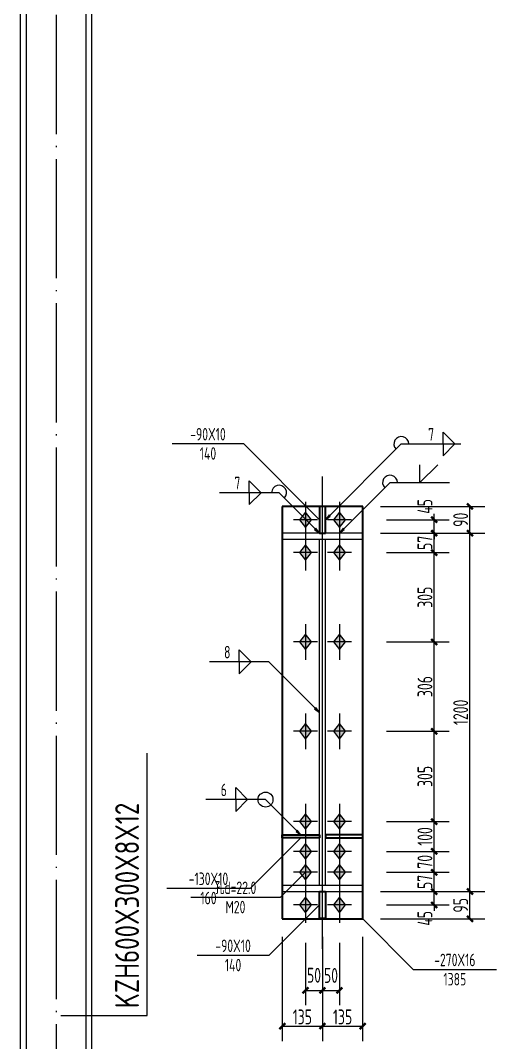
# Model space of a CAD drawing. Extents: x 69728788 to 150676229, y 15322671 to 43663798.
# Drawn here: x 75183758 to 75191747, y 19474006 to 19491164 of the extents above; entities that cross this region are included whole.
import ezdxf
from ezdxf.enums import TextEntityAlignment as Align

# ---------------------------------------------------------------- set-up
doc = ezdxf.new("R2010")
doc.units = 0
doc.header["$LTSCALE"] = 1000
doc.header["$MEASUREMENT"] = 0
doc.linetypes.add('DOTE', pattern=[2.42, 2, -0.2, 0.02, -0.2])
doc.linetypes.add('线型6', pattern=[8.75, 5, -1.25, 1.25, -1.25])
doc.layers.get('0').update_dxf_attribs({"linetype": 'CONTINUOUS'})
doc.layers.get('DEFPOINTS').update_dxf_attribs({"linetype": 'CONTINUOUS'})
for name, color, linetype in [('10', 7, 'CONTINUOUS'), ('AXIS', 3, 'CONTINUOUS'), ('DOTE', 251, 'DOTE'), ('尺寸标注', 253, 'CONTINUOUS'), ('柱子', 3, 'CONTINUOUS'), ('焊缝标注', 253, 'CONTINUOUS'), ('螺栓孔标注', 253, 'CONTINUOUS'), ('钢板标注', 253, 'CONTINUOUS')]:
    doc.layers.add(name, color=color, linetype=linetype)
doc.layers.add('20', color=2, linetype='CONTINUOUS', lineweight=35)
doc.styles.add('PkpmHz', font='Pkpmeng', dxfattribs={"width": 0.7, "bigfont": 'hztxt'})
doc.styles.add('TSSD_Rein', font='atssdeng.shx', dxfattribs={"width": 0.7, "bigfont": 'atssdchn.shx'})
doc.dimstyles.new('Pkpm_1.00', dxfattribs={"dimtxt": 250, "dimasz": 100, "dimexe": 250, "dimexo": 0.0625, "dimgap": 30, "dimtad": 1, "dimdec": 0, "dimrnd": 5, "dimzin": 0, "dimdsep": 46, "dimtxsty": 'PkpmHz', "dimblk1": 'ARCHTICK', "dimblk2": 'ARCHTICK', "dimsah": 1, "dimcen": 0.09, "dimadec": 0, "dimazin": 0, "dimtfac": 1, "dimtdec": 0, "dimtmove": 2, "dimatfit": 1, "dimfxl": 1, "dimtolj": 1, "dimtzin": 0, "dimarcsym": 0})

# ---------------------------------------------------------------- blocks, each defined once
blk = doc.blocks.new('_ArchTick')
at = {"color": 0, "linetype": 'ByBlock', "const_width": 0.4}
blk.add_lwpolyline([(-0.5, -0.5), (0.5, 0.5)], dxfattribs=at)
blk = doc.blocks.new('*D372')
at = {"layer": 'DEFPOINTS', "color": 0, "linetype": 'Continuous'}
for p in [(75189500, 19482782), (75190700, 19482782), (75189500, 19482557)]:
    blk.add_point(p, dxfattribs=at)
at = {"layer": '尺寸标注', "color": 0, "linetype": 'Continuous', "lineweight": -2}
for p, q in [((75190700, 19482782), (75190700, 19482882)), ((75189900, 19482782), (75190950, 19482782)), ((75190700, 19482557), (75190700, 19482782)), ((75189900, 19482557), (75190950, 19482557)), ((75190700, 19482557), (75190700, 19482457))]:
    blk.add_line(p, q, dxfattribs=at)
at = {"layer": '尺寸标注', "color": 0, "linetype": 'Continuous', "lineweight": -2, "xscale": 100, "yscale": 100, "zscale": 100}
for p, rotation in [((75190700, 19482782), 270), ((75190700, 19482557), 90)]:
    blk.add_blockref('_ArchTick', p, dxfattribs=dict(at, rotation=rotation))
at = {"layer": '尺寸标注', "color": 0, "linetype": 'Continuous', "insert": (75190545, 19483006), "char_height": 250, "attachment_point": 5, "rotation": 90, "style": 'PkpmHz'}
blk.add_mtext('\\A1;45', dxfattribs=at)
blk = doc.blocks.new('*D373')
at = {"layer": 'DEFPOINTS', "color": 0, "linetype": 'Continuous'}
for p in [(75189500, 19482557), (75190700, 19482557), (75189500, 19482232)]:
    blk.add_point(p, dxfattribs=at)
at = {"layer": '尺寸标注', "color": 0, "linetype": 'Continuous', "lineweight": -2}
for p, q in [((75189900, 19482557), (75190950, 19482557)), ((75190700, 19482232), (75190700, 19482557)), ((75189900, 19482232), (75190950, 19482232))]:
    blk.add_line(p, q, dxfattribs=at)
at = {"layer": '尺寸标注', "color": 0, "linetype": 'Continuous', "lineweight": -2, "xscale": 100, "yscale": 100, "zscale": 100}
for p, rotation in [((75190700, 19482557), 90), ((75190700, 19482232), 270)]:
    blk.add_blockref('_ArchTick', p, dxfattribs=dict(at, rotation=rotation))
at = {"layer": '尺寸标注', "color": 0, "linetype": 'Continuous', "insert": (75190545, 19482395), "char_height": 250, "attachment_point": 5, "rotation": 90, "style": 'PkpmHz'}
blk.add_mtext('\\A1;57', dxfattribs=at)
blk = doc.blocks.new('*D374')
at = {"layer": 'DEFPOINTS', "color": 0, "linetype": 'Continuous'}
for p in [(75189500, 19476541), (75190700, 19476541), (75189500, 19476316)]:
    blk.add_point(p, dxfattribs=at)
at = {"layer": '尺寸标注', "color": 0, "linetype": 'Continuous', "lineweight": -2}
for p, q in [((75189900, 19476541), (75190950, 19476541)), ((75190700, 19476541), (75190700, 19476641)), ((75190700, 19476316), (75190700, 19476541)), ((75189900, 19476316), (75190950, 19476316)), ((75190700, 19476316), (75190700, 19476216))]:
    blk.add_line(p, q, dxfattribs=at)
at = {"layer": '尺寸标注', "color": 0, "linetype": 'Continuous', "lineweight": -2, "xscale": 100, "yscale": 100, "zscale": 100}
for p, rotation in [((75190700, 19476541), 270), ((75190700, 19476316), 90)]:
    blk.add_blockref('_ArchTick', p, dxfattribs=dict(at, rotation=rotation))
at = {"layer": '尺寸标注', "color": 0, "linetype": 'Continuous', "insert": (75190545, 19476092), "char_height": 250, "attachment_point": 5, "rotation": 90, "style": 'PkpmHz'}
blk.add_mtext('\\A1;45', dxfattribs=at)
blk = doc.blocks.new('*D375')
at = {"layer": 'DEFPOINTS', "color": 0, "linetype": 'Continuous'}
for p in [(75189500, 19476866), (75190700, 19476866), (75189500, 19476541)]:
    blk.add_point(p, dxfattribs=at)
at = {"layer": '尺寸标注', "color": 0, "linetype": 'Continuous', "lineweight": -2}
for p, q in [((75189900, 19476866), (75190950, 19476866)), ((75190700, 19476541), (75190700, 19476866)), ((75189900, 19476541), (75190950, 19476541))]:
    blk.add_line(p, q, dxfattribs=at)
at = {"layer": '尺寸标注', "color": 0, "linetype": 'Continuous', "lineweight": -2, "xscale": 100, "yscale": 100, "zscale": 100}
for p, rotation in [((75190700, 19476866), 90), ((75190700, 19476541), 270)]:
    blk.add_blockref('_ArchTick', p, dxfattribs=dict(at, rotation=rotation))
at = {"layer": '尺寸标注', "color": 0, "linetype": 'Continuous', "insert": (75190545, 19476703), "char_height": 250, "attachment_point": 5, "rotation": 90, "style": 'PkpmHz'}
blk.add_mtext('\\A1;57', dxfattribs=at)
blk = doc.blocks.new('*D376')
at = {"layer": 'DEFPOINTS', "color": 0, "linetype": 'Continuous'}
for p in [(75189500, 19477216), (75190700, 19477216), (75189500, 19476866)]:
    blk.add_point(p, dxfattribs=at)
at = {"layer": '尺寸标注', "color": 0, "linetype": 'Continuous', "lineweight": -2}
for p, q in [((75189900, 19477216), (75190950, 19477216)), ((75190700, 19476866), (75190700, 19477216)), ((75189900, 19476866), (75190950, 19476866))]:
    blk.add_line(p, q, dxfattribs=at)
at = {"layer": '尺寸标注', "color": 0, "linetype": 'Continuous', "lineweight": -2, "xscale": 100, "yscale": 100, "zscale": 100}
for p, rotation in [((75190700, 19477216), 90), ((75190700, 19476866), 270)]:
    blk.add_blockref('_ArchTick', p, dxfattribs=dict(at, rotation=rotation))
at = {"layer": '尺寸标注', "color": 0, "linetype": 'Continuous', "insert": (75190545, 19477041), "char_height": 250, "attachment_point": 5, "rotation": 90, "style": 'PkpmHz'}
blk.add_mtext('\\A1;70', dxfattribs=at)
blk = doc.blocks.new('*D377')
at = {"layer": 'DEFPOINTS', "color": 0, "linetype": 'Continuous'}
for p in [(75189500, 19477716), (75190700, 19477716), (75189500, 19477216)]:
    blk.add_point(p, dxfattribs=at)
at = {"layer": '尺寸标注', "color": 0, "linetype": 'Continuous', "lineweight": -2}
for p, q in [((75189900, 19477716), (75190950, 19477716)), ((75190700, 19477216), (75190700, 19477716)), ((75189900, 19477216), (75190950, 19477216))]:
    blk.add_line(p, q, dxfattribs=at)
at = {"layer": '尺寸标注', "color": 0, "linetype": 'Continuous', "lineweight": -2, "xscale": 100, "yscale": 100, "zscale": 100}
for p, rotation in [((75190700, 19477716), 90), ((75190700, 19477216), 270)]:
    blk.add_blockref('_ArchTick', p, dxfattribs=dict(at, rotation=rotation))
at = {"layer": '尺寸标注', "color": 0, "linetype": 'Continuous', "insert": (75190545, 19477466), "char_height": 250, "attachment_point": 5, "rotation": 90, "style": 'PkpmHz'}
blk.add_mtext('\\A1;100', dxfattribs=at)
blk = doc.blocks.new('*D378')
at = {"layer": 'DEFPOINTS', "color": 0, "linetype": 'Continuous'}
for p in [(75189500, 19482232), (75190700, 19482232), (75189500, 19480732)]:
    blk.add_point(p, dxfattribs=at)
at = {"layer": '尺寸标注', "color": 0, "linetype": 'Continuous', "lineweight": -2}
for p, q in [((75189900, 19482232), (75190950, 19482232)), ((75190700, 19480732), (75190700, 19482232)), ((75189900, 19480732), (75190950, 19480732))]:
    blk.add_line(p, q, dxfattribs=at)
at = {"layer": '尺寸标注', "color": 0, "linetype": 'Continuous', "lineweight": -2, "xscale": 100, "yscale": 100, "zscale": 100}
for p, rotation in [((75190700, 19482232), 90), ((75190700, 19480732), 270)]:
    blk.add_blockref('_ArchTick', p, dxfattribs=dict(at, rotation=rotation))
at = {"layer": '尺寸标注', "color": 0, "linetype": 'Continuous', "insert": (75190545, 19481482), "char_height": 250, "attachment_point": 5, "rotation": 90, "style": 'PkpmHz'}
blk.add_mtext('\\A1;305', dxfattribs=at)
blk = doc.blocks.new('*D379')
at = {"layer": 'DEFPOINTS', "color": 0, "linetype": 'Continuous'}
for p in [(75189500, 19480732), (75190700, 19480732), (75189500, 19479232)]:
    blk.add_point(p, dxfattribs=at)
at = {"layer": '尺寸标注', "color": 0, "linetype": 'Continuous', "lineweight": -2}
for p, q in [((75189900, 19480732), (75190950, 19480732)), ((75190700, 19479232), (75190700, 19480732)), ((75189900, 19479232), (75190950, 19479232))]:
    blk.add_line(p, q, dxfattribs=at)
at = {"layer": '尺寸标注', "color": 0, "linetype": 'Continuous', "lineweight": -2, "xscale": 100, "yscale": 100, "zscale": 100}
for p, rotation in [((75190700, 19480732), 90), ((75190700, 19479232), 270)]:
    blk.add_blockref('_ArchTick', p, dxfattribs=dict(at, rotation=rotation))
at = {"layer": '尺寸标注', "color": 0, "linetype": 'Continuous', "insert": (75190545, 19479982), "char_height": 250, "attachment_point": 5, "rotation": 90, "style": 'PkpmHz'}
blk.add_mtext('\\A1;306', dxfattribs=at)
blk = doc.blocks.new('*D380')
at = {"layer": 'DEFPOINTS', "color": 0, "linetype": 'Continuous'}
for p in [(75189500, 19479232), (75190700, 19479232), (75189500, 19477716)]:
    blk.add_point(p, dxfattribs=at)
at = {"layer": '尺寸标注', "color": 0, "linetype": 'Continuous', "lineweight": -2}
for p, q in [((75189900, 19479232), (75190950, 19479232)), ((75190700, 19477716), (75190700, 19479232)), ((75189900, 19477716), (75190950, 19477716))]:
    blk.add_line(p, q, dxfattribs=at)
at = {"layer": '尺寸标注', "color": 0, "linetype": 'Continuous', "lineweight": -2, "xscale": 100, "yscale": 100, "zscale": 100}
for p, rotation in [((75190700, 19479232), 90), ((75190700, 19477716), 270)]:
    blk.add_blockref('_ArchTick', p, dxfattribs=dict(at, rotation=rotation))
at = {"layer": '尺寸标注', "color": 0, "linetype": 'Continuous', "insert": (75190545, 19478474), "char_height": 250, "attachment_point": 5, "rotation": 90, "style": 'PkpmHz'}
blk.add_mtext('\\A1;305', dxfattribs=at)
blk = doc.blocks.new('*D381')
at = {"layer": 'DEFPOINTS', "color": 0, "linetype": 'Continuous'}
for p in [(75188540, 19476082), (75188825, 19476082), (75188825, 19474882)]:
    blk.add_point(p, dxfattribs=at)
at = {"layer": '尺寸标注', "color": 0, "linetype": 'Continuous', "lineweight": -2}
for p, q in [((75188540, 19475682), (75188540, 19474632)), ((75188825, 19475682), (75188825, 19474632)), ((75188540, 19474882), (75188825, 19474882))]:
    blk.add_line(p, q, dxfattribs=at)
at = {"layer": '尺寸标注', "color": 0, "linetype": 'Continuous', "lineweight": -2, "xscale": 100, "yscale": 100, "zscale": 100, "rotation": 180}
blk.add_blockref('_ArchTick', (75188540, 19474882), dxfattribs=at)
at = {"layer": '尺寸标注', "color": 0, "linetype": 'Continuous', "lineweight": -2, "xscale": 100, "yscale": 100, "zscale": 100}
blk.add_blockref('_ArchTick', (75188825, 19474882), dxfattribs=at)
at = {"layer": '尺寸标注', "color": 0, "linetype": 'Continuous', "insert": (75188683, 19475136), "char_height": 250, "attachment_point": 5, "style": 'PkpmHz'}
blk.add_mtext('\\A1;50', dxfattribs=at)
blk = doc.blocks.new('*D382')
at = {"layer": 'DEFPOINTS', "color": 0, "linetype": 'Continuous'}
for p in [(75188825, 19476082), (75189110, 19476082), (75189110, 19474882)]:
    blk.add_point(p, dxfattribs=at)
at = {"layer": '尺寸标注', "color": 0, "linetype": 'Continuous', "lineweight": -2}
for p, q in [((75188825, 19475682), (75188825, 19474632)), ((75189110, 19475682), (75189110, 19474632)), ((75188825, 19474882), (75189110, 19474882))]:
    blk.add_line(p, q, dxfattribs=at)
at = {"layer": '尺寸标注', "color": 0, "linetype": 'Continuous', "lineweight": -2, "xscale": 100, "yscale": 100, "zscale": 100, "rotation": 180}
blk.add_blockref('_ArchTick', (75188825, 19474882), dxfattribs=at)
at = {"layer": '尺寸标注', "color": 0, "linetype": 'Continuous', "lineweight": -2, "xscale": 100, "yscale": 100, "zscale": 100}
blk.add_blockref('_ArchTick', (75189110, 19474882), dxfattribs=at)
at = {"layer": '尺寸标注', "color": 0, "linetype": 'Continuous', "insert": (75188968, 19475133), "char_height": 250, "attachment_point": 5, "style": 'PkpmHz'}
blk.add_mtext('\\A1;50', dxfattribs=at)
blk = doc.blocks.new('*D383')
at = {"layer": 'DEFPOINTS', "color": 0, "linetype": 'Continuous'}
for p in [(75188150, 19476082), (75188825, 19476082), (75188825, 19474282)]:
    blk.add_point(p, dxfattribs=at)
at = {"layer": '尺寸标注', "color": 0, "linetype": 'Continuous', "lineweight": -2}
for p, q in [((75188150, 19475782), (75188150, 19474032)), ((75188825, 19475782), (75188825, 19474032)), ((75188150, 19474282), (75188825, 19474282))]:
    blk.add_line(p, q, dxfattribs=at)
at = {"layer": '尺寸标注', "color": 0, "linetype": 'Continuous', "lineweight": -2, "xscale": 100, "yscale": 100, "zscale": 100, "rotation": 180}
blk.add_blockref('_ArchTick', (75188150, 19474282), dxfattribs=at)
at = {"layer": '尺寸标注', "color": 0, "linetype": 'Continuous', "lineweight": -2, "xscale": 100, "yscale": 100, "zscale": 100}
blk.add_blockref('_ArchTick', (75188825, 19474282), dxfattribs=at)
at = {"layer": '尺寸标注', "color": 0, "linetype": 'Continuous', "insert": (75188488, 19474437), "char_height": 250, "attachment_point": 5, "style": 'PkpmHz'}
blk.add_mtext('\\A1;135', dxfattribs=at)
blk = doc.blocks.new('*D384')
at = {"layer": 'DEFPOINTS', "color": 0, "linetype": 'Continuous'}
for p in [(75188825, 19476082), (75189500, 19476082), (75189500, 19474282)]:
    blk.add_point(p, dxfattribs=at)
at = {"layer": '尺寸标注', "color": 0, "linetype": 'Continuous', "lineweight": -2}
for p, q in [((75188825, 19475782), (75188825, 19474032)), ((75189500, 19475782), (75189500, 19474032)), ((75188825, 19474282), (75189500, 19474282))]:
    blk.add_line(p, q, dxfattribs=at)
at = {"layer": '尺寸标注', "color": 0, "linetype": 'Continuous', "lineweight": -2, "xscale": 100, "yscale": 100, "zscale": 100, "rotation": 180}
blk.add_blockref('_ArchTick', (75188825, 19474282), dxfattribs=at)
at = {"layer": '尺寸标注', "color": 0, "linetype": 'Continuous', "lineweight": -2, "xscale": 100, "yscale": 100, "zscale": 100}
blk.add_blockref('_ArchTick', (75189500, 19474282), dxfattribs=at)
at = {"layer": '尺寸标注', "color": 0, "linetype": 'Continuous', "insert": (75189163, 19474437), "char_height": 250, "attachment_point": 5, "style": 'PkpmHz'}
blk.add_mtext('\\A1;135', dxfattribs=at)
blk = doc.blocks.new('*D385')
at = {"layer": 'DEFPOINTS', "color": 0, "linetype": 'Continuous'}
for p in [(75189500, 19476541), (75191300, 19476541), (75189500, 19476082)]:
    blk.add_point(p, dxfattribs=at)
at = {"layer": '尺寸标注', "color": 0, "linetype": 'Continuous', "lineweight": -2}
for p, q in [((75189800, 19476541), (75191550, 19476541)), ((75191300, 19476082), (75191300, 19476541)), ((75189800, 19476082), (75191550, 19476082))]:
    blk.add_line(p, q, dxfattribs=at)
at = {"layer": '尺寸标注', "color": 0, "linetype": 'Continuous', "lineweight": -2, "xscale": 100, "yscale": 100, "zscale": 100}
for p, rotation in [((75191300, 19476541), 90), ((75191300, 19476082), 270)]:
    blk.add_blockref('_ArchTick', p, dxfattribs=dict(at, rotation=rotation))
at = {"layer": '尺寸标注', "color": 0, "linetype": 'Continuous', "insert": (75191145, 19476311), "char_height": 250, "attachment_point": 5, "rotation": 90, "style": 'PkpmHz'}
blk.add_mtext('\\A1;95', dxfattribs=at)
blk = doc.blocks.new('*D386')
at = {"layer": 'DEFPOINTS', "color": 0, "linetype": 'Continuous'}
for p in [(75189500, 19482557), (75191300, 19482557), (75189500, 19476541)]:
    blk.add_point(p, dxfattribs=at)
at = {"layer": '尺寸标注', "color": 0, "linetype": 'Continuous', "lineweight": -2}
for p, q in [((75189800, 19482557), (75191550, 19482557)), ((75191300, 19476541), (75191300, 19482557)), ((75189800, 19476541), (75191550, 19476541))]:
    blk.add_line(p, q, dxfattribs=at)
at = {"layer": '尺寸标注', "color": 0, "linetype": 'Continuous', "lineweight": -2, "xscale": 100, "yscale": 100, "zscale": 100}
for p, rotation in [((75191300, 19482557), 90), ((75191300, 19476541), 270)]:
    blk.add_blockref('_ArchTick', p, dxfattribs=dict(at, rotation=rotation))
at = {"layer": '尺寸标注', "color": 0, "linetype": 'Continuous', "insert": (75191145, 19479549), "char_height": 250, "attachment_point": 5, "rotation": 90, "style": 'PkpmHz'}
blk.add_mtext('\\A1;1200', dxfattribs=at)
blk = doc.blocks.new('*D387')
at = {"layer": 'DEFPOINTS', "color": 0, "linetype": 'Continuous'}
for p in [(75189500, 19483007), (75191300, 19483007), (75189500, 19482557)]:
    blk.add_point(p, dxfattribs=at)
at = {"layer": '尺寸标注', "color": 0, "linetype": 'Continuous', "lineweight": -2}
for p, q in [((75189800, 19483007), (75191550, 19483007)), ((75191300, 19482557), (75191300, 19483007)), ((75189800, 19482557), (75191550, 19482557))]:
    blk.add_line(p, q, dxfattribs=at)
at = {"layer": '尺寸标注', "color": 0, "linetype": 'Continuous', "lineweight": -2, "xscale": 100, "yscale": 100, "zscale": 100}
for p, rotation in [((75191300, 19483007), 90), ((75191300, 19482557), 270)]:
    blk.add_blockref('_ArchTick', p, dxfattribs=dict(at, rotation=rotation))
at = {"layer": '尺寸标注', "color": 0, "linetype": 'Continuous', "insert": (75191145, 19482782), "char_height": 250, "attachment_point": 5, "rotation": 90, "style": 'PkpmHz'}
blk.add_mtext('\\A1;90', dxfattribs=at)

msp = doc.modelspace()

# ---------------------------------------------------------------- hatches: boundary and pattern name
at = {"layer": '10'}
for points in [[(75188540.4, 19482912), (75188440.4, 19482782), (75188540.4, 19482652), (75188640.4, 19482782)], [(75189110.4, 19482912), (75189010.4, 19482782), (75189110.4, 19482652), (75189210.4, 19482782)], [(75188540.4, 19482362), (75188440.4, 19482232), (75188540.4, 19482102), (75188640.4, 19482232)], [(75189110.4, 19482362), (75189010.4, 19482232), (75189110.4, 19482102), (75189210.4, 19482232)], [(75188540.4, 19480862), (75188440.4, 19480732), (75188540.4, 19480602), (75188640.4, 19480732)], [(75189110.4, 19480862), (75189010.4, 19480732), (75189110.4, 19480602), (75189210.4, 19480732)], [(75188540.4, 19479362), (75188440.4, 19479232), (75188540.4, 19479102), (75188640.4, 19479232)], [(75189110.4, 19479362), (75189010.4, 19479232), (75189110.4, 19479102), (75189210.4, 19479232)], [(75188540.4, 19477845.7), (75188440.4, 19477715.7), (75188540.4, 19477585.7), (75188640.4, 19477715.7)], [(75189110.4, 19477845.7), (75189010.4, 19477715.7), (75189110.4, 19477585.7), (75189210.4, 19477715.7)], [(75188540.4, 19477345.7), (75188440.4, 19477215.7), (75188540.4, 19477085.7), (75188640.4, 19477215.7)], [(75189110.4, 19477345.7), (75189010.4, 19477215.7), (75189110.4, 19477085.7), (75189210.4, 19477215.7)], [(75188540.4, 19476995.7), (75188440.4, 19476865.7), (75188540.4, 19476735.7), (75188640.4, 19476865.7)], [(75189110.4, 19476995.7), (75189010.4, 19476865.7), (75189110.4, 19476735.7), (75189210.4, 19476865.7)], [(75188540.4, 19476445.7), (75188440.4, 19476315.7), (75188540.4, 19476185.7), (75188640.4, 19476315.7)], [(75189110.4, 19476445.7), (75189010.4, 19476315.7), (75189110.4, 19476185.7), (75189210.4, 19476315.7)]]:
    msp.add_hatch(color=1, dxfattribs=at).paths.add_polyline_path(points)
at = {"layer": '焊缝标注'}
for points in [[(75188875.4, 19482782), (75188956.8, 19482842.1), (75188935.6, 19482863.3)], [(75188775.4, 19482557), (75188715.4, 19482638.4), (75188694.2, 19482617.2)], [(75189110.4, 19482557), (75189191.8, 19482617.1), (75189170.6, 19482638.3)], [(75188775.4, 19479548.9), (75188715.4, 19479630.3), (75188694.2, 19479609.1)], [(75188462.9, 19477490.7), (75188402.9, 19477572.1), (75188381.7, 19477550.9)]]:
    msp.add_hatch(color=256, dxfattribs=at).paths.add_polyline_path(points)

# ---------------------------------------------------------------- linework, layer by layer
at = {"layer": '10', "linetype": '线型6', "lineweight": 18, "ltscale": 100}
msp.add_line((75188825.4, 19475582), (75188825.4, 19483507), dxfattribs=at)
at = {"layer": '10', "color": 9, "lineweight": 18, "ltscale": 100}
for p, q in [((75188540.4, 19483082), (75188540.4, 19482482)), ((75189110.4, 19483082), (75189110.4, 19482482)), ((75188740.4, 19482782), (75188340.4, 19482782)), ((75189310.4, 19482782), (75188910.4, 19482782)), ((75188540.4, 19482532), (75188540.4, 19481932)), ((75189110.4, 19482532), (75189110.4, 19481932)), ((75188740.4, 19482232), (75188340.4, 19482232)), ((75189310.4, 19482232), (75188910.4, 19482232)), ((75188540.4, 19481032), (75188540.4, 19480432)), ((75189110.4, 19481032), (75189110.4, 19480432)), ((75188740.4, 19480732), (75188340.4, 19480732)), ((75189310.4, 19480732), (75188910.4, 19480732)), ((75188540.4, 19479532), (75188540.4, 19478932)), ((75189110.4, 19479532), (75189110.4, 19478932)), ((75188740.4, 19479232), (75188340.4, 19479232)), ((75189310.4, 19479232), (75188910.4, 19479232)), ((75188540.4, 19478015.7), (75188540.4, 19477415.7)), ((75189110.4, 19478015.7), (75189110.4, 19477415.7)), ((75188740.4, 19477715.7), (75188340.4, 19477715.7)), ((75189310.4, 19477715.7), (75188910.4, 19477715.7)), ((75188540.4, 19477515.7), (75188540.4, 19476915.7)), ((75189110.4, 19477515.7), (75189110.4, 19476915.7)), ((75188740.4, 19477215.7), (75188340.4, 19477215.7)), ((75189310.4, 19477215.7), (75188910.4, 19477215.7)), ((75188540.4, 19477165.7), (75188540.4, 19476565.7)), ((75189110.4, 19477165.7), (75189110.4, 19476565.7)), ((75188740.4, 19476865.7), (75188340.4, 19476865.7)), ((75189310.4, 19476865.7), (75188910.4, 19476865.7)), ((75188540.4, 19476615.7), (75188540.4, 19476015.7)), ((75189110.4, 19476615.7), (75189110.4, 19476015.7)), ((75188740.4, 19476315.7), (75188340.4, 19476315.7)), ((75189310.4, 19476315.7), (75188910.4, 19476315.7))]:
    msp.add_line(p, q, dxfattribs=at)
at = {"layer": '10', "color": 3, "ltscale": 100}
for p, q in [((75189500.4, 19482557), (75188150.4, 19482557)), ((75188150.4, 19482557), (75188150.4, 19482457)), ((75189500.4, 19482457), (75189500.4, 19482557)), ((75188150.4, 19482457), (75189500.4, 19482457)), ((75188775.4, 19476640.7), (75188775.4, 19482457)), ((75188875.4, 19476640.7), (75188875.4, 19482457)), ((75189500.4, 19476640.7), (75188150.4, 19476640.7)), ((75188150.4, 19476640.7), (75188150.4, 19476540.7)), ((75188150.4, 19476540.7), (75189500.4, 19476540.7)), ((75189500.4, 19476540.7), (75189500.4, 19476640.7))]:
    msp.add_line(p, q, dxfattribs=at)
at = {"layer": '10', "color": 1, "linetype": 'Continuous'}
for points in [[(75188540.4, 19482912), (75188440.4, 19482782), (75188540.4, 19482652), (75188640.4, 19482782)], [(75189110.4, 19482912), (75189010.4, 19482782), (75189110.4, 19482652), (75189210.4, 19482782)], [(75188540.4, 19482362), (75188440.4, 19482232), (75188540.4, 19482102), (75188640.4, 19482232)], [(75189110.4, 19482362), (75189010.4, 19482232), (75189110.4, 19482102), (75189210.4, 19482232)], [(75188540.4, 19480862), (75188440.4, 19480732), (75188540.4, 19480602), (75188640.4, 19480732)], [(75189110.4, 19480862), (75189010.4, 19480732), (75189110.4, 19480602), (75189210.4, 19480732)], [(75188540.4, 19479362), (75188440.4, 19479232), (75188540.4, 19479102), (75188640.4, 19479232)], [(75189110.4, 19479362), (75189010.4, 19479232), (75189110.4, 19479102), (75189210.4, 19479232)], [(75188540.4, 19477845.7), (75188440.4, 19477715.7), (75188540.4, 19477585.7), (75188640.4, 19477715.7)], [(75189110.4, 19477845.7), (75189010.4, 19477715.7), (75189110.4, 19477585.7), (75189210.4, 19477715.7)], [(75188540.4, 19477345.7), (75188440.4, 19477215.7), (75188540.4, 19477085.7), (75188640.4, 19477215.7)], [(75189110.4, 19477345.7), (75189010.4, 19477215.7), (75189110.4, 19477085.7), (75189210.4, 19477215.7)], [(75188540.4, 19476995.7), (75188440.4, 19476865.7), (75188540.4, 19476735.7), (75188640.4, 19476865.7)], [(75189110.4, 19476995.7), (75189010.4, 19476865.7), (75189110.4, 19476735.7), (75189210.4, 19476865.7)], [(75188540.4, 19476445.7), (75188440.4, 19476315.7), (75188540.4, 19476185.7), (75188640.4, 19476315.7)], [(75189110.4, 19476445.7), (75189010.4, 19476315.7), (75189110.4, 19476185.7), (75189210.4, 19476315.7)]]:
    msp.add_lwpolyline(points, close=True, dxfattribs=at)
at = {"layer": '20', "ltscale": 100}
for p, q in [((75189500.4, 19483007), (75188150.4, 19483007)), ((75188150.4, 19483007), (75188150.4, 19476082)), ((75188875.4, 19483007), (75188775.4, 19483007)), ((75188775.4, 19483007), (75188775.4, 19482557)), ((75188875.4, 19482557), (75188875.4, 19483007)), ((75189500.4, 19476082), (75189500.4, 19483007)), ((75188775.4, 19482557), (75188875.4, 19482557)), ((75188150.4, 19477440.7), (75188150.4, 19477490.7)), ((75188150.4, 19477490.7), (75188775.4, 19477490.7)), ((75188775.4, 19477440.7), (75188150.4, 19477440.7)), ((75188775.4, 19477490.7), (75188775.4, 19477440.7)), ((75189500.4, 19477490.7), (75188875.4, 19477490.7)), ((75188875.4, 19477490.7), (75188875.4, 19477440.7)), ((75188875.4, 19477440.7), (75189500.4, 19477440.7)), ((75189500.4, 19477440.7), (75189500.4, 19477490.7)), ((75188775.4, 19476540.7), (75188875.4, 19476540.7)), ((75188775.4, 19476090.7), (75188775.4, 19476540.7)), ((75188875.4, 19476540.7), (75188875.4, 19476090.7)), ((75188150.4, 19476082), (75189500.4, 19476082)), ((75188875.4, 19476090.7), (75188775.4, 19476090.7))]:
    msp.add_line(p, q, dxfattribs=at)
at = {"layer": 'AXIS', "linetype": 'ByBlock'}
for p, q in [((75185883.6, 19474462.4, 0), (75185883.6, 19478865.3, 0)), ((75184436.5, 19474462.4, 0), (75185883.6, 19474462.4, 0))]:
    msp.add_line(p, q, dxfattribs=at)
at = {"layer": 'DOTE'}
msp.add_line((75184357.5, 19500937.1), (75184357.5, 19447848.6), dxfattribs=at)
at = {"layer": '柱子', "ltscale": 100}
for p, q in [((75183757.5, 19453948.6), (75183757.5, 19492556.9)), ((75183857.5, 19453948.6), (75183857.5, 19492555.8)), ((75184857.5, 19453948.6), (75184857.5, 19492544.8)), ((75184957.5, 19453948.6), (75184957.5, 19492543.7))]:
    msp.add_line(p, q, dxfattribs=at)
at = {"layer": '焊缝标注', "ltscale": 100}
for p, q in [((75190848.7, 19484254.3), (75191048.7, 19484054.3)), ((75190848.7, 19484054.3), (75190848.7, 19484254.3)), ((75188875.4, 19482782), (75190148.7, 19484054.3)), ((75190148.7, 19484054.3), (75191148.7, 19484054.3)), ((75190848.7, 19483854.3), (75191048.7, 19484054.3)), ((75190848.7, 19484054.3), (75190848.7, 19483854.3)), ((75190459.3, 19483405.2), (75190459.3, 19483705.2)), ((75190459.3, 19483405.2), (75190759.3, 19483705.2)), ((75187797.4, 19483236.7), (75187597.4, 19483436.7)), ((75187597.4, 19483236.7), (75187597.4, 19483436.7)), ((75189110.4, 19482557), (75189959.3, 19483405.2)), ((75189959.3, 19483405.2), (75190959.3, 19483405.2)), ((75188097.4, 19483236.7), (75187097.4, 19483236.7)), ((75187797.4, 19483236.7), (75187597.4, 19483036.7)), ((75187597.4, 19483236.7), (75187597.4, 19483036.7)), ((75188775.4, 19482557), (75188097.4, 19483236.7)), ((75187627.9, 19480398.4), (75187427.9, 19480598.4)), ((75187427.9, 19480398.4), (75187427.9, 19480598.4)), ((75187927.9, 19480398.4), (75186927.9, 19480398.4)), ((75187627.9, 19480398.4), (75187427.9, 19480198.4)), ((75187427.9, 19480398.4), (75187427.9, 19480198.4)), ((75188775.4, 19479548.9), (75187927.9, 19480398.4)), ((75187569.7, 19478085.4), (75187369.7, 19478285.4)), ((75187369.7, 19478085.4), (75187369.7, 19478285.4)), ((75187869.7, 19478085.4), (75186869.7, 19478085.4)), ((75187569.7, 19478085.4), (75187369.7, 19477885.4)), ((75187369.7, 19478085.4), (75187369.7, 19477885.4)), ((75188462.9, 19477490.7), (75187869.7, 19478085.4))]:
    msp.add_line(p, q, dxfattribs=at)
at = {"layer": '焊缝标注', "linetype": 'Continuous'}
for points in [[(75188875.4, 19482782), (75188956.8, 19482842.1), (75188935.6, 19482863.3)], [(75188775.4, 19482557), (75188715.4, 19482638.4), (75188694.2, 19482617.2)], [(75189110.4, 19482557), (75189191.8, 19482617.1), (75189170.6, 19482638.3)], [(75188775.4, 19479548.9), (75188715.4, 19479630.3), (75188694.2, 19479609.1)], [(75188462.9, 19477490.7), (75188402.9, 19477572.1), (75188381.7, 19477550.9)]]:
    msp.add_lwpolyline(points, close=True, dxfattribs=at)
at = {"layer": '焊缝标注', "ltscale": 100}
msp.add_circle((75187869.7, 19478085.4), 125, dxfattribs=at)
for centre, start, end in [((75190148.7, 19484054.3), 0, 224.97719), ((75189959.3, 19483405.2), 0, 224.97719), ((75188097.4, 19483236.7), 314.93158, 180)]:
    msp.add_arc(centre, 125, start, end, dxfattribs=at)
at = {"layer": '螺栓孔标注', "ltscale": 100}
for p, q in [((75188540.4, 19476865.7), (75188115.3, 19476442.3)), ((75188115.3, 19476442.3), (75186615.3, 19476442.3))]:
    msp.add_line(p, q, dxfattribs=at)
at = {"layer": '螺栓孔标注', "ltscale": 100, "const_width": 10}
msp.add_lwpolyline([(75188545.4, 19476865.7, 1), (75188535.4, 19476865.7, 1)], format="xyb", close=True, dxfattribs=at)
at = {"layer": '钢板标注', "ltscale": 100}
for p, q in [((75187504.2, 19484056.3), (75186304.2, 19484056.3)), ((75188775.4, 19482782), (75187504.2, 19484056.3)), ((75188462.9, 19477440.7), (75187612.7, 19476593.9)), ((75187612.7, 19476593.9), (75186212.7, 19476593.9)), ((75188775.4, 19476315.7), (75187925.2, 19475468.9)), ((75189500.4, 19476082), (75190346.6, 19475231.1)), ((75187925.2, 19475468.9), (75186725.2, 19475468.9)), ((75190346.6, 19475231.1), (75191746.6, 19475231.1))]:
    msp.add_line(p, q, dxfattribs=at)
at = {"layer": '钢板标注', "ltscale": 100, "const_width": 10}
for points in [[(75188780.4, 19482782, 1), (75188770.4, 19482782, 1)], [(75188467.9, 19477440.7, 1), (75188457.9, 19477440.7, 1)], [(75188780.4, 19476315.7, 1), (75188770.4, 19476315.7, 1)], [(75189505.4, 19476082, 1), (75189495.4, 19476082, 1)]]:
    msp.add_lwpolyline(points, format="xyb", close=True, dxfattribs=at)

# ---------------------------------------------------------------- texts
at = {"layer": 'AXIS', "linetype": 'ByBlock', "style": 'TSSD_Rein', "width": 0.8}
msp.add_text('KZH600X300X8X12', height=400, rotation=90, dxfattribs=at).set_placement((75185746.6, 19474583.8, 302))
at = {"layer": '焊缝标注', "style": 'PkpmHz', "width": 0.71}
for s, p in [('7', (75190648.7, 19484110.9)), ('7', (75187397.4, 19483293.3)), ('8', (75187227.9, 19480455)), ('6', (75187169.7, 19478142))]:
    msp.add_text(s, height=210, dxfattribs=at).set_placement(p, align=Align.CENTER)
at = {"layer": '螺栓孔标注', "style": 'PkpmHz', "width": 0.71}
msp.add_text('孔d=22.0', height=210, dxfattribs=at).set_placement((75187365.3, 19476498.9), align=Align.CENTER)
msp.add_text('M20', height=210, dxfattribs=at).set_placement((75187365.3, 19476385.7), align=Align.TOP_CENTER)
at = {"layer": '钢板标注', "style": 'PkpmHz', "width": 0.71}
for s, p in [('-90X10', (75186904.2, 19484113)), ('-130X10', (75186912.7, 19476650.5)), ('-90X10', (75187325.2, 19475525.5)), ('-270X16', (75191046.6, 19475287.8))]:
    msp.add_text(s, height=210, dxfattribs=at).set_placement(p, align=Align.CENTER)
for s, p in [('140', (75186904.2, 19483999.7)), ('160', (75186912.7, 19476537.3)), ('140', (75187325.2, 19475412.3)), ('1385', (75191046.6, 19475174.5))]:
    msp.add_text(s, height=210, dxfattribs=at).set_placement(p, align=Align.TOP_CENTER)

# ---------------------------------------------------------------- dimensions: what is measured, and where the dimension line sits
at = {"layer": '尺寸标注', "linetype": 'Continuous'}
for base, p1, p2, picture, middle in [((75190700.4, 19482782), (75189500.4, 19482557), (75189500.4, 19482782), '*D372', (75190545.2, 19483005.7)), ((75190700.4, 19476540.7), (75189500.4, 19476315.7), (75189500.4, 19476540.7), '*D374', (75190545.2, 19476092.1))]:
    dim = msp.add_linear_dim(base=base, p1=p1, p2=p2, angle=90, text='45', dimstyle='Pkpm_1.00', override={"dimexo": 400, "dimtih": 0, "dimtoh": 0}, dxfattribs=at)
    dim.commit()
    dim.dimension.update_dxf_attribs({"geometry": picture, "text_midpoint": middle, "dimtype": 160})
for base, p1, p2, text, override, picture, middle in [((75191300.4, 19483007), (75189500.4, 19482557), (75189500.4, 19483007), '90', {"dimexo": 300, "dimtih": 0, "dimtoh": 0}, '*D387', (75191145.4, 19482782)), ((75190700.4, 19482557), (75189500.4, 19482232), (75189500.4, 19482557), '57', {"dimexo": 400, "dimtih": 0, "dimtoh": 0}, '*D373', (75190545.4, 19482394.5)), ((75191300.4, 19482557), (75189500.4, 19476540.7), (75189500.4, 19482557), '1200', {"dimexo": 300, "dimtih": 0, "dimtoh": 0}, '*D386', (75191145.4, 19479548.9)), ((75190700.4, 19482232), (75189500.4, 19480732), (75189500.4, 19482232), '305', {"dimexo": 400, "dimtih": 0, "dimtoh": 0}, '*D378', (75190545.4, 19481482)), ((75190700.4, 19480732), (75189500.4, 19479232), (75189500.4, 19480732), '306', {"dimexo": 400, "dimtih": 0, "dimtoh": 0}, '*D379', (75190545.4, 19479982)), ((75190700.4, 19479232), (75189500.4, 19477715.7), (75189500.4, 19479232), '305', {"dimexo": 400, "dimtih": 0, "dimtoh": 0}, '*D380', (75190545.4, 19478473.9)), ((75190700.4, 19477715.7), (75189500.4, 19477215.7), (75189500.4, 19477715.7), '100', {"dimexo": 400, "dimtih": 0, "dimtoh": 0}, '*D377', (75190545.4, 19477465.7)), ((75190700.4, 19477215.7), (75189500.4, 19476865.7), (75189500.4, 19477215.7), '70', {"dimexo": 400, "dimtih": 0, "dimtoh": 0}, '*D376', (75190545.4, 19477040.7)), ((75190700.4, 19476865.7), (75189500.4, 19476540.7), (75189500.4, 19476865.7), '57', {"dimexo": 400, "dimtih": 0, "dimtoh": 0}, '*D375', (75190545.4, 19476703.2)), ((75191300.4, 19476540.7), (75189500.4, 19476082), (75189500.4, 19476540.7), '95', {"dimexo": 300, "dimtih": 0, "dimtoh": 0}, '*D385', (75191145.4, 19476311.4))]:
    dim = msp.add_linear_dim(base=base, p1=p1, p2=p2, angle=90, text=text, dimstyle='Pkpm_1.00', override=override, dxfattribs=at)
    dim.commit()
    dim.dimension.update_dxf_attribs({"geometry": picture, "text_midpoint": middle})
for base, p1, p2, picture, middle in [((75188825.4, 19474282), (75188150.4, 19476082), (75188825.4, 19476082), '*D383', (75188487.9, 19474437)), ((75189500.4, 19474282), (75188825.4, 19476082), (75189500.4, 19476082), '*D384', (75189162.9, 19474437))]:
    dim = msp.add_linear_dim(base=base, p1=p1, p2=p2, text='135', dimstyle='Pkpm_1.00', override={"dimexo": 300, "dimtih": 0, "dimtoh": 0}, dxfattribs=at)
    dim.commit()
    dim.dimension.update_dxf_attribs({"geometry": picture, "text_midpoint": middle})
for base, p1, p2, picture, middle in [((75188825.4, 19474882), (75188540.4, 19476082), (75188825.4, 19476082), '*D381', (75188682.9, 19475136)), ((75189110.4, 19474882), (75188825.4, 19476082), (75189110.4, 19476082), '*D382', (75188967.9, 19475133.3))]:
    dim = msp.add_linear_dim(base=base, p1=p1, p2=p2, text='50', dimstyle='Pkpm_1.00', override={"dimexo": 400, "dimtih": 0, "dimtoh": 0}, dxfattribs=at)
    dim.commit()
    dim.dimension.update_dxf_attribs({"geometry": picture, "text_midpoint": middle, "dimtype": 160})

doc.saveas('drawing.dxf')
